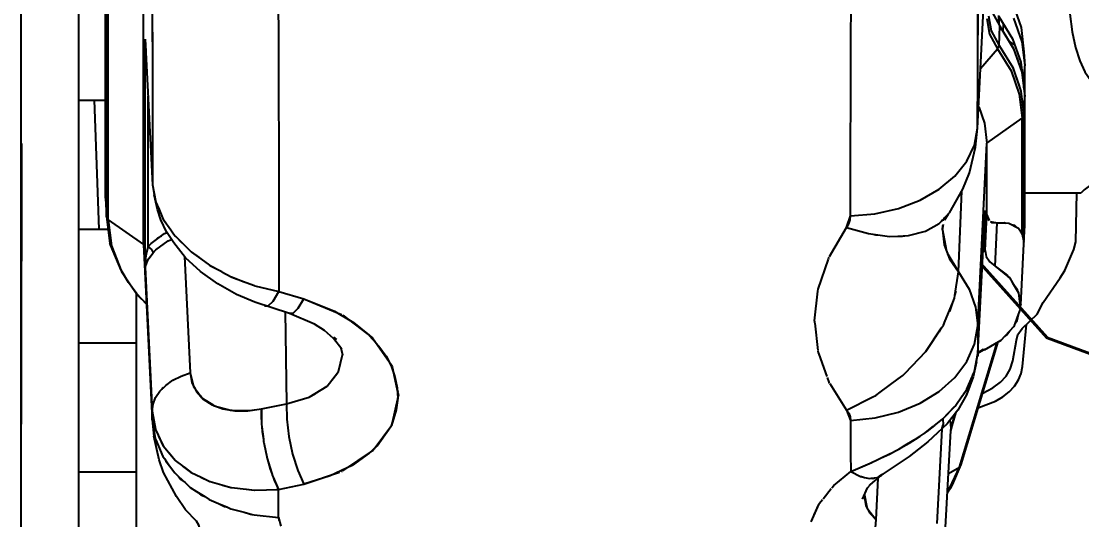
# Model space of a CAD drawing. Extents: x 33214 to 95067, y 8279 to 51908.
# Drawn here: x 42845.8 to 43029.6, y 19358.4 to 19444.8 of the extents above; entities that cross this region are included whole.
import ezdxf

# ---------------------------------------------------------------- set-up
doc = ezdxf.new("R2010")
doc.units = 0
doc.header["$LTSCALE"] = 300
doc.header["$MEASUREMENT"] = 0
doc.linetypes.add('DASHED', pattern=[0.75, 0.5, -0.25])
doc.linetypes.add('SNT-025', pattern=[0.74, 0.4, -0.17, 0, -0.17])
doc.layers.get('0').update_dxf_attribs({"linetype": 'CONTINUOUS'})
doc.layers.add('GENERATORSETT', color=1, linetype='CONTINUOUS')
doc.layers.add('Tanks', color=9, linetype='CONTINUOUS')
doc.styles.add('18', font='romans', dxfattribs={"height": 180})

# ---------------------------------------------------------------- blocks, each defined once
blk = doc.blocks.new('below 1-deck')
at = {"linetype": 'DASHED', "style": '18'}
blk.add_text('Sludge', height=135, dxfattribs=at).set_placement((10192.14, -2758.46))
blk = doc.blocks.new('GENERATOR-BORDE')
at = {"layer": 'GENERATORSETT'}
for p, q in [((-2405.61, 497.15), (-2405.61, 435.65)), ((-2395.61, 497.15), (-2395.61, 435.63)), ((-2257.63, 497.28), (-2257.36, 494.59)), ((-2245.5, 498.03), (-2244.43, 479.13)), ((-2385.61, 496.14), (-2385.61, 486.29)), ((-2385.61, 496.07), (-2385.61, 455.53)), ((-2361.01, 494.2), (-2360.57, 495.67)), ((-2361.01, 494.2), (-2360.95, 494.74)), ((-2268.66, 494.94), (-2267.25, 491.8)), ((-2246.79, 495.26), (-2245.94, 478.87)), ((-2246.79, 495.26), (-2245.94, 478.87)), ((-2369.29, 492.68), (-2366.97, 493.28)), ((-2366.97, 493.28), (-2365.55, 493.65)), ((-2366.97, 493.28), (-2365.83, 493.62)), ((-2365.83, 493.62), (-2365.55, 493.65)), ((-2365.55, 493.65), (-2365.24, 493.74)), ((-2365.24, 493.74), (-2361.01, 494.2)), ((-2361.01, 494.2), (-2360.99, 489.31)), ((-2361.01, 494.2), (-2360.99, 489.31)), ((-2268.12, 493.73), (-2267.35, 491.93)), ((-2259.15, 492.17), (-2258.46, 493.47)), ((-2258.84, 492.74), (-2257.36, 494.59)), ((-2258.46, 493.47), (-2257.36, 494.59)), ((-2257.36, 494.59), (-2257.06, 487.37)), ((-2257.36, 494.59), (-2257.06, 487.37)), ((-2405.62, 492.18), (-2405.5, 435.63)), ((-2395.61, 491.03), (-2395.61, 490.47)), ((-2373.8, 490.58), (-2373.01, 491.08)), ((-2373.01, 491.08), (-2371.42, 491.77)), ((-2371.42, 491.77), (-2369.87, 492.43)), ((-2371.42, 491.77), (-2370.39, 492.28)), ((-2370.39, 492.28), (-2369.87, 492.43)), ((-2369.87, 492.43), (-2369.29, 492.68)), ((-2267.25, 491.79), (-2267.19, 491.68)), ((-2267.19, 491.68), (-2266.71, 491.08)), ((-2266.6, 490.94), (-2265.17, 489.16)), ((-2259.76, 491.02), (-2258.88, 489.07)), ((-2259.43, 490.72), (-2259.15, 492.17)), ((-2259.38, 490.33), (-2259.02, 492.42)), ((-2376.29, 488.98), (-2375.22, 489.67)), ((-2375.22, 489.67), (-2373.8, 490.58)), ((-2375.22, 489.66), (-2374.48, 490.24)), ((-2374.48, 490.24), (-2373.79, 490.58)), ((-2369.16, 488.99), (-2366.61, 489.28)), ((-2366.61, 489.28), (-2365.22, 489.44)), ((-2366.55, 489.29), (-2365.19, 489.44)), ((-2365.22, 489.44), (-2365.19, 489.44)), ((-2365.19, 489.44), (-2365.16, 489.44)), ((-2365.16, 489.44), (-2360.99, 489.31)), ((-2361.92, 487.22), (-2360.99, 489.31)), ((-2361.75, 487.7), (-2360.99, 489.31)), ((-2361.41, 489.32), (-2360.99, 489.31)), ((-2360.99, 489.31), (-2356.61, 488.4)), ((-2360.99, 489.31), (-2356.61, 488.4)), ((-2259.43, 490.72), (-2259.35, 490.11)), ((-2245.04, 489.92), (-2242.92, 485.44)), ((-2245, 489.84), (-2244.83, 489.64)), ((-2244.87, 489.56), (-2244.41, 488.91)), ((-2244.85, 489.52), (-2244.6, 489.17)), ((-2244.83, 489.64), (-2244.63, 489.22)), ((-2244.6, 489.17), (-2244.39, 488.87)), ((-2244.6, 489.17), (-2243.71, 487.28)), ((-2378.35, 487.06), (-2377.17, 488.15)), ((-2378.35, 487.06), (-2377.91, 487.58)), ((-2377.91, 487.58), (-2377.17, 488.15)), ((-2377.17, 488.15), (-2376.29, 488.98)), ((-2374.49, 487.19), (-2373, 487.92)), ((-2374.31, 487.28), (-2372.93, 487.93)), ((-2373.83, 487.51), (-2373.81, 487.52)), ((-2373.83, 487.51), (-2373.81, 487.52)), ((-2373, 487.92), (-2372.93, 487.94)), ((-2372.93, 487.94), (-2372.86, 487.97)), ((-2372.86, 487.97), (-2370.83, 488.53)), ((-2370.84, 488.53), (-2369.27, 488.97)), ((-2370.71, 488.56), (-2369.21, 488.98)), ((-2369.27, 488.97), (-2369.21, 488.98)), ((-2369.21, 488.98), (-2369.16, 488.99)), ((-2361.92, 487.22), (-2361.75, 487.7)), ((-2357.66, 486.07), (-2356.61, 488.4)), ((-2357.66, 486.07), (-2356.61, 488.4)), ((-2356.61, 488.4), (-2350.45, 486.34)), ((-2265.09, 489.07), (-2264.74, 488.63)), ((-2264.74, 488.63), (-2261.8, 486.2)), ((-2259.38, 487.23), (-2258.55, 487.42)), ((-2258.88, 489.07), (-2258.38, 488.46)), ((-2258.55, 487.42), (-2258.24, 487.39)), ((-2258.53, 488.58), (-2258.38, 488.46)), ((-2258.38, 488.46), (-2256.53, 486.93)), ((-2258.24, 487.39), (-2257.98, 487.42)), ((-2258.24, 487.39), (-2257.69, 487.33)), ((-2257.98, 487.42), (-2257.69, 487.33)), ((-2257.69, 487.33), (-2257.2, 487.27)), ((-2257.2, 487.27), (-2256.82, 487.03)), ((-2244.41, 488.91), (-2244.14, 488.51)), ((-2244.41, 488.91), (-2242.92, 485.44)), ((-2244.14, 488.51), (-2242.63, 485)), ((-2395.61, 486.31), (-2395.61, 486.29)), ((-2395.61, 486.29), (-2385.61, 486.29)), ((-2379.87, 485.23), (-2379, 486.45)), ((-2379, 486.45), (-2378.35, 487.06)), ((-2377.62, 485.27), (-2376.28, 486.31)), ((-2377.42, 485.42), (-2376.21, 486.34)), ((-2376.28, 486.31), (-2376.2, 486.35)), ((-2376.21, 486.35), (-2376.14, 486.4)), ((-2376.14, 486.4), (-2374.43, 487.22)), ((-2362.8, 484.53), (-2362.16, 486.56)), ((-2362.8, 484.53), (-2362.44, 485.8)), ((-2362.44, 485.8), (-2362.16, 486.56)), ((-2362.16, 486.56), (-2362.03, 486.97)), ((-2362.03, 486.97), (-2361.92, 487.22)), ((-2358.56, 483.21), (-2357.66, 486.07)), ((-2358.56, 483.21), (-2357.66, 486.07)), ((-2350.08, 486.21), (-2349.96, 486.17)), ((-2349.96, 486.17), (-2349.94, 486.16)), ((-2349.87, 486.11), (-2344.71, 482.65)), ((-2261.81, 483.12), (-2261.8, 486.2)), ((-2261.8, 486.2), (-2260.11, 487.06)), ((-2261.8, 486.2), (-2258.16, 484.64)), ((-2261.8, 486.2), (-2258.42, 484.77)), ((-2260.11, 487.06), (-2259.94, 487.1)), ((-2259.94, 487.1), (-2259.39, 487.23)), ((-2259.94, 487.1), (-2259.79, 487.17)), ((-2259.79, 487.17), (-2259.38, 487.23)), ((-2259.71, 487.18), (-2259.71, 487.15)), ((-2256.82, 487.03), (-2256.53, 486.93)), ((-2256.82, 487.03), (-2256.39, 486.76)), ((-2256.53, 486.93), (-2256.39, 486.76)), ((-2256.39, 486.76), (-2256.15, 486.61)), ((-2244.85, 486.54), (-2242.92, 485.44)), ((-2244.85, 486.54), (-2242.92, 485.44)), ((-2242.92, 485.44), (-2236.43, 463.87)), ((-2242.92, 485.44), (-2242.63, 485)), ((-2242.92, 485.44), (-2236.43, 463.87)), ((-2242.92, 485.44), (-2242.63, 485)), ((-2381.8, 481.82), (-2381.04, 483.59)), ((-2381.04, 483.59), (-2380.72, 484.04)), ((-2380.72, 484.04), (-2379.87, 485.23)), ((-2380.72, 484.04), (-2380.53, 484.44)), ((-2380.53, 484.44), (-2379.87, 485.23)), ((-2380.13, 482.81), (-2378.99, 484.22)), ((-2379.97, 483.01), (-2378.94, 484.25)), ((-2378.99, 484.22), (-2378.93, 484.26)), ((-2378.93, 484.26), (-2378.89, 484.32)), ((-2378.89, 484.32), (-2377.57, 485.31)), ((-2363.54, 481.21), (-2362.97, 483.94)), ((-2363.5, 481.47), (-2363.04, 483.68)), ((-2363.04, 483.68), (-2362.97, 483.94)), ((-2362.97, 483.94), (-2362.93, 484.12)), ((-2362.93, 484.12), (-2362.8, 484.53)), ((-2259.49, 485.22), (-2259.47, 485.2)), ((-2259.17, 485.08), (-2259.17, 485.07)), ((-2258.42, 484.77), (-2257.94, 484.54)), ((-2257.95, 484.55), (-2257.55, 484.38)), ((-2257.55, 484.38), (-2256.64, 483.93)), ((-2256.65, 483.93), (-2254.98, 483.14)), ((-2256.41, 483.81), (-2254.33, 482.78)), ((-2242.63, 485), (-2236.25, 463.76)), ((-2242.63, 485), (-2236.25, 463.76)), ((-2382.26, 480.73), (-2381.8, 481.82)), ((-2382.22, 480.95), (-2381.8, 481.82)), ((-2381.04, 481.7), (-2381, 481.74)), ((-2381, 481.74), (-2380.98, 481.79)), ((-2380.98, 481.79), (-2380.09, 482.86)), ((-2359.22, 480.13), (-2358.56, 483.21)), ((-2359.22, 480.13), (-2358.56, 483.21)), ((-2345.29, 483.04), (-2343.88, 481.79)), ((-2344.71, 482.65), (-2344.45, 482.31)), ((-2344.44, 482.28), (-2341.43, 478.25)), ((-2344.06, 481.78), (-2343.87, 481.78)), ((-2344.06, 481.78), (-2343.87, 481.78)), ((-2343.88, 481.79), (-2341.5, 478.44)), ((-2261.83, 477.36), (-2261.81, 482.46)), ((-2261.82, 482.45), (-2261.81, 483.12)), ((-2254.98, 483.14), (-2254.14, 482.68)), ((-2254.16, 482.7), (-2253.48, 482.36)), ((-2253.48, 482.36), (-2252.73, 481.91)), ((-2252.73, 481.91), (-2251.65, 481.31)), ((-2252.62, 481.84), (-2250.78, 480.74)), ((-2382.91, 477.26), (-2382.36, 480.49)), ((-2382.91, 477.26), (-2382.62, 480.1)), ((-2382.36, 480.49), (-2382.26, 480.73)), ((-2382.34, 478.91), (-2381.85, 479.94)), ((-2382.26, 480.73), (-2382.22, 480.95)), ((-2381.87, 479.89), (-2381.04, 481.7)), ((-2381.79, 480.07), (-2381.01, 481.74)), ((-2363.88, 478.45), (-2363.63, 480.6)), ((-2363.82, 479.28), (-2363.63, 480.6)), ((-2363.63, 480.6), (-2363.58, 481.03)), ((-2363.58, 481.03), (-2363.54, 481.21)), ((-2363.54, 481.21), (-2363.5, 481.47)), ((-2359.58, 477.12), (-2359.22, 480.13)), ((-2359.58, 477.12), (-2359.22, 480.13)), ((-2252.21, 481.62), (-2252.13, 481.55)), ((-2252.05, 481.53), (-2251.95, 481.44)), ((-2251.65, 481.31), (-2250.55, 480.59)), ((-2250.57, 480.61), (-2249.73, 480.11)), ((-2249.73, 480.11), (-2249.23, 479.73)), ((-2382.9, 475.77), (-2382.35, 478.87)), ((-2382.9, 475.77), (-2382.36, 478.85)), ((-2382.36, 478.85), (-2382.35, 478.87)), ((-2382.35, 478.88), (-2382.34, 478.91)), ((-2363.93, 478.01), (-2363.88, 478.45)), ((-2363.88, 478.45), (-2363.82, 479.28)), ((-2341.5, 478.44), (-2341.43, 478.25)), ((-2341.43, 478.25), (-2341.35, 478.14)), ((-2341.35, 478.14), (-2341.27, 477.78)), ((-2249.24, 479.73), (-2248.56, 479.28)), ((-2249.14, 479.66), (-2247.42, 478.36)), ((-2248.7, 479.33), (-2248.66, 479.35)), ((-2248.7, 479.33), (-2248.66, 479.35)), ((-2248.56, 479.28), (-2247.24, 478.22)), ((-2247.26, 478.24), (-2246.44, 477.62)), ((-2245.99, 478.93), (-2245.76, 478.14)), ((-2245.99, 478.93), (-2245.76, 478.14)), ((-2245.85, 477.09), (-2245.76, 478.14)), ((-2245.85, 477.09), (-2245.76, 478.14)), ((-2244.5, 477.69), (-2244.43, 479.13)), ((-2244.45, 477.88), (-2244.35, 478.7)), ((-2244.43, 479.13), (-2244.35, 478.7)), ((-2244.43, 479.13), (-2244.42, 479.04)), ((-2244.43, 479.13), (-2244.42, 479.04)), ((-2244.43, 479.08), (-2244.41, 479.01)), ((-2244.43, 479.06), (-2244.4, 478.95)), ((-2244.42, 479.04), (-2244.4, 478.96)), ((-2244.42, 479.04), (-2244.31, 478.49)), ((-2244.42, 479.04), (-2244.4, 478.96)), ((-2244.4, 478.96), (-2244.22, 478.29)), ((-2244.35, 478.67), (-2244.35, 478.67)), ((-2244.33, 478.72), (-2243.5, 475.95)), ((-2244.33, 478.72), (-2243.5, 475.95)), ((-2244.22, 478.29), (-2244, 477.14)), ((-2384.41, 446.89), (-2382.91, 477.26)), ((-2384.41, 446.89), (-2382.91, 477.26)), ((-2382.91, 477.26), (-2382.9, 475.77)), ((-2382.91, 477.26), (-2382.9, 475.77)), ((-2363.97, 477.21), (-2363.93, 477.73)), ((-2363.97, 477.21), (-2363.94, 475.37)), ((-2363.94, 475.37), (-2363.93, 477.73)), ((-2363.94, 477.54), (-2363.93, 477.53)), ((-2363.94, 477.53), (-2363.93, 477.53)), ((-2363.93, 477.73), (-2363.93, 478.01)), ((-2359.6, 474.48), (-2359.58, 477.12)), ((-2359.6, 474.48), (-2359.58, 477.12)), ((-2341.26, 477.75), (-2340.33, 473.63)), ((-2262.5, 475.56), (-2261.83, 477.36)), ((-2262.13, 476.13), (-2261.9, 476.73)), ((-2261.9, 476.73), (-2261.83, 477.36)), ((-2261.83, 477.36), (-2257.57, 476.93)), ((-2261.83, 477.36), (-2257.57, 476.93)), ((-2257.57, 476.93), (-2253.5, 475.93)), ((-2257.57, 476.93), (-2253.5, 475.93)), ((-2246.44, 477.62), (-2245.85, 477.09)), ((-2245.85, 477.09), (-2243.77, 474.94)), ((-2245.85, 477.09), (-2243.79, 474.97)), ((-2244.61, 477.42), (-2244.5, 477.69)), ((-2244.5, 477.74), (-2244.45, 477.88)), ((-2244, 477.14), (-2243.96, 476.62)), ((-2384.11, 450.77), (-2382.9, 475.77)), ((-2384.11, 450.77), (-2382.9, 475.77)), ((-2382.9, 475.77), (-2382.75, 474.57)), ((-2382.75, 474.57), (-2382.3, 473.39)), ((-2374.21, 473.48), (-2372.27, 474.73)), ((-2374.06, 473.65), (-2372.5, 474.64)), ((-2372.5, 474.64), (-2370.65, 475.33)), ((-2372.27, 474.73), (-2372.15, 474.81)), ((-2372.15, 474.81), (-2371.77, 474.92)), ((-2371.77, 474.92), (-2369.7, 475.49)), ((-2370.65, 475.33), (-2368.55, 475.68)), ((-2369.7, 475.49), (-2369.31, 475.59)), ((-2369.31, 475.59), (-2369.02, 475.6)), ((-2369.02, 475.6), (-2366.13, 475.67)), ((-2368.55, 475.68), (-2366.29, 475.69)), ((-2366.29, 475.69), (-2363.94, 475.37)), ((-2366.13, 475.67), (-2366.02, 475.67)), ((-2366.02, 475.67), (-2363.94, 475.37)), ((-2363.94, 475.37), (-2359.6, 474.48)), ((-2363.94, 475.37), (-2359.6, 474.48)), ((-2359.86, 458.5), (-2359.6, 474.48)), ((-2359.86, 458.5), (-2359.6, 474.48)), ((-2359.6, 474.48), (-2359.59, 474.48)), ((-2359.6, 474.48), (-2355.67, 473.32)), ((-2340.83, 475.83), (-2340.62, 475.83)), ((-2340.83, 475.83), (-2340.62, 475.83)), ((-2265.44, 470.95), (-2262.5, 475.56)), ((-2263.23, 474.42), (-2263.22, 474.42)), ((-2262.5, 475.56), (-2262.13, 476.13)), ((-2262.5, 475.56), (-2257.96, 473.28)), ((-2253.5, 475.93), (-2249.75, 474.39)), ((-2253.5, 475.93), (-2249.75, 474.39)), ((-2249.75, 474.39), (-2246.45, 472.36)), ((-2249.75, 474.39), (-2246.45, 472.36)), ((-2243.79, 474.97), (-2243.76, 474.93)), ((-2243.76, 474.93), (-2243.71, 474.88)), ((-2243.71, 474.88), (-2242.48, 473.12)), ((-2382.48, 473.86), (-2382.44, 473.68)), ((-2382.44, 473.68), (-2382.37, 473.59)), ((-2382.3, 473.39), (-2381.56, 472.29)), ((-2375.56, 471.74), (-2374.55, 473.11)), ((-2375.24, 472.36), (-2374.06, 473.65)), ((-2375.07, 472.4), (-2375.03, 472.59)), ((-2374.96, 472.55), (-2374.92, 472.71)), ((-2374.55, 473.11), (-2374.34, 473.39)), ((-2374.34, 473.39), (-2374.21, 473.48)), ((-2355.67, 473.32), (-2354.61, 472.67)), ((-2355.67, 473.32), (-2352.57, 471.41)), ((-2341.29, 468.09), (-2340.29, 472.65)), ((-2340.31, 473.58), (-2340.2, 473.06)), ((-2340.28, 472.68), (-2340.2, 473.06)), ((-2259.16, 473.97), (-2259.15, 473.88)), ((-2257.96, 473.28), (-2257.45, 473.03)), ((-2257.45, 473.03), (-2256.67, 472.45)), ((-2242.54, 473.2), (-2241.68, 471.99)), ((-2242.3, 472.86), (-2241.67, 471.96)), ((-2381.56, 472.29), (-2380.56, 471.28)), ((-2381.2, 471.93), (-2381.09, 471.77)), ((-2381.09, 471.77), (-2380.92, 471.64)), ((-2380.56, 471.28), (-2379.33, 470.4)), ((-2376.33, 469.13), (-2375.82, 471.21)), ((-2376.33, 469.13), (-2376.01, 470.84)), ((-2376.01, 470.84), (-2375.24, 472.36)), ((-2375.82, 471.21), (-2375.76, 471.46)), ((-2375.76, 471.46), (-2375.56, 471.74)), ((-2352.58, 471.41), (-2350.73, 469.07)), ((-2352.57, 471.41), (-2350.59, 468.89)), ((-2340.33, 472.45), (-2340.27, 472.18)), ((-2265.87, 469.93), (-2265.57, 470.74)), ((-2265.57, 470.74), (-2265.47, 470.9)), ((-2256.67, 472.45), (-2253.56, 470.16)), ((-2246.45, 472.36), (-2243.72, 469.91)), ((-2246.45, 472.36), (-2243.72, 469.91)), ((-2241.68, 471.99), (-2241.67, 471.95)), ((-2241.67, 471.96), (-2241.64, 471.92)), ((-2241.64, 471.92), (-2240.73, 469.81)), ((-2379.33, 470.4), (-2377.9, 469.67)), ((-2379.09, 470.28), (-2378.99, 470.2)), ((-2378.99, 470.2), (-2378.76, 470.11)), ((-2377.9, 469.67), (-2376.33, 469.13)), ((-2377.3, 448.94), (-2376.33, 469.13)), ((-2377.3, 448.94), (-2376.33, 469.13)), ((-2350.59, 468.89), (-2350.25, 467.45)), ((-2350.59, 468.89), (-2349.9, 466)), ((-2267.33, 465.88), (-2265.94, 469.74)), ((-2253.56, 470.16), (-2252.78, 469.58)), ((-2252.78, 469.58), (-2252.38, 469.16)), ((-2252.38, 469.16), (-2248.79, 465.44)), ((-2243.72, 469.91), (-2241.65, 467.13)), ((-2243.72, 469.91), (-2241.65, 467.13)), ((-2240.77, 469.9), (-2240.32, 468.87)), ((-2240.66, 469.65), (-2240.32, 468.86)), ((-2240.32, 468.87), (-2240.32, 468.85)), ((-2344.29, 463.62), (-2341.36, 467.84)), ((-2341.36, 467.84), (-2341.34, 467.87)), ((-2341.34, 467.87), (-2341.3, 468.06)), ((-2250.69, 467.5), (-2250.69, 467.41)), ((-2241.65, 467.13), (-2240.32, 464.12)), ((-2241.65, 467.13), (-2240.32, 464.12)), ((-2240.32, 468.86), (-2240.31, 468.84)), ((-2240.31, 468.84), (-2239.76, 465.74)), ((-2239.97, 467.19), (-2239.76, 465.74)), ((-2232.03, 468.04), (-2231.35, 460.74)), ((-2350.17, 464.8), (-2349.9, 466)), ((-2268.04, 460.52), (-2267.49, 465.24)), ((-2267.48, 465.28), (-2267.45, 465.56)), ((-2267.45, 465.56), (-2267.34, 465.86)), ((-2267.11, 466.83), (-2267, 466.8)), ((-2267.1, 466.85), (-2266.99, 466.82)), ((-2248.79, 465.44), (-2246.04, 461.32)), ((-2239.83, 466.21), (-2239.68, 466.15)), ((-2239.77, 460.98), (-2239.76, 465.74)), ((-2239.77, 460.98), (-2239.76, 465.74)), ((-2239.76, 465.74), (-2238.51, 440.99)), ((-2239.76, 465.74), (-2238.51, 440.99)), ((-2239.68, 466.15), (-2239.68, 464.2)), ((-2239.68, 465.63), (-2239.61, 465.56)), ((-2239.68, 465.63), (-2239.61, 465.56)), ((-2239.68, 465.57), (-2238.77, 464.99)), ((-2239.68, 465.5), (-2238.77, 464.99)), ((-2239.61, 465.56), (-2238.69, 465.04)), ((-2239.61, 465.56), (-2238.69, 465.04)), ((-2395.61, 463.92), (-2385.61, 463.92)), ((-2385.61, 463.92), (-2385.61, 455.41)), ((-2344.68, 463.05), (-2344.3, 463.61)), ((-2240.32, 464.12), (-2239.77, 460.98)), ((-2240.32, 464.12), (-2239.77, 460.98)), ((-2238.77, 464.99), (-2238.6, 465.1)), ((-2238.6, 465.1), (-2235.71, 463.45)), ((-2237.56, 464.51), (-2237.48, 464.47)), ((-2237.48, 464.47), (-2237.41, 464.42)), ((-2235.71, 463.45), (-2233.53, 461.08)), ((-2351.46, 462.95), (-2350.97, 463.32)), ((-2349.86, 459.12), (-2344.68, 463.05)), ((-2267.82, 462.89), (-2267.76, 462.89)), ((-2267.82, 462.89), (-2267.76, 462.89)), ((-2246.99, 462.88), (-2246.98, 462.74)), ((-2246.4, 462.03), (-2246.04, 461.32)), ((-2235.1, 462.79), (-2234.72, 462.52)), ((-2234.72, 462.52), (-2234.23, 461.85)), ((-2268.09, 460.13), (-2268.05, 460.47)), ((-2268.09, 460.13), (-2268.08, 460.09)), ((-2268.08, 460.09), (-2267.5, 454.95)), ((-2246.04, 461.32), (-2245.73, 460.86)), ((-2245.73, 460.86), (-2245.41, 460.07)), ((-2245.41, 460.07), (-2244.12, 456.94)), ((-2240.15, 457.73), (-2239.77, 460.98)), ((-2240.15, 457.73), (-2239.77, 460.98)), ((-2239.77, 460.98), (-2238.21, 429.28)), ((-2239.77, 460.98), (-2238.21, 429.28)), ((-2233.53, 461.08), (-2233.39, 460.88)), ((-2233.39, 460.88), (-2233.24, 460.47)), ((-2233.24, 460.47), (-2232.71, 459.01)), ((-2233.24, 460.47), (-2232.94, 460.06)), ((-2232.94, 460.06), (-2232.71, 459.01)), ((-2359.12, 458.71), (-2358.46, 458.76)), ((-2359.12, 458.71), (-2358.46, 458.76)), ((-2358.46, 458.76), (-2357.59, 457.92)), ((-2358.46, 458.76), (-2357.59, 457.92)), ((-2357.59, 457.92), (-2356.6, 456.29)), ((-2357.59, 457.92), (-2356.6, 456.29)), ((-2356.6, 456.29), (-2350.06, 459.01)), ((-2244.62, 458.5), (-2244.12, 456.94)), ((-2232.71, 459.01), (-2232.38, 458.1)), ((-2232.42, 457.73), (-2232.38, 458.1)), ((-2385.44, 455.66), (-2383.9, 457.16)), ((-2385.44, 455.66), (-2383.9, 457.16)), ((-2363.44, 457.47), (-2362.79, 457.51)), ((-2363.44, 457.47), (-2362.79, 457.51)), ((-2362.79, 457.51), (-2361.93, 456.67)), ((-2362.79, 457.51), (-2361.93, 456.67)), ((-2361.93, 456.67), (-2360.93, 455.03)), ((-2361.93, 456.67), (-2360.93, 455.03)), ((-2360.93, 455.03), (-2356.6, 456.29)), ((-2360.93, 455.03), (-2356.6, 456.29)), ((-2244.12, 456.94), (-2243.8, 456.15)), ((-2243.8, 456.15), (-2243.73, 455.69)), ((-2241.28, 454.58), (-2240.15, 457.73)), ((-2241.28, 454.58), (-2240.15, 457.73)), ((-2232.69, 455.24), (-2232.58, 456.21)), ((-2232.58, 456.21), (-2232.42, 457.73)), ((-2232.58, 456.21), (-2232.33, 457.33)), ((-2232.42, 457.73), (-2232.33, 457.33)), ((-2232.33, 457.33), (-2231.8, 446.75)), ((-2388.24, 451.53), (-2385.44, 455.66)), ((-2388.24, 451.53), (-2385.44, 455.66)), ((-2365.12, 454), (-2360.93, 455.03)), ((-2365.09, 454.02), (-2360.93, 455.03)), ((-2360.93, 451.33), (-2360.93, 455.03)), ((-2267.49, 454.95), (-2267.46, 454.62)), ((-2267.46, 454.62), (-2265.67, 449.41)), ((-2243.73, 455.69), (-2243.13, 451.59)), ((-2243.73, 455.69), (-2243.51, 454.98)), ((-2243.13, 451.59), (-2241.28, 454.58)), ((-2243.13, 451.59), (-2241.28, 454.58)), ((-2233.73, 453.51), (-2232.87, 454.94)), ((-2233.73, 453.51), (-2232.94, 454.61)), ((-2232.94, 454.61), (-2232.87, 454.94)), ((-2232.87, 454.94), (-2232.69, 455.24)), ((-2370.84, 451.58), (-2369.21, 452.45)), ((-2369.21, 452.45), (-2369.14, 452.47)), ((-2369.15, 452.47), (-2369.09, 452.5)), ((-2369.13, 452.48), (-2366.96, 453.31)), ((-2369.09, 452.5), (-2366.59, 453.45)), ((-2366.63, 453.43), (-2365.16, 453.99)), ((-2365.16, 453.99), (-2365.12, 454)), ((-2365.12, 454), (-2365.09, 454.02)), ((-2236.74, 450.6), (-2234.53, 452.4)), ((-2234.7, 452.16), (-2234.53, 452.4)), ((-2234.53, 452.4), (-2234.28, 452.6)), ((-2234.28, 452.6), (-2233.73, 453.51)), ((-2389.95, 447.12), (-2388.24, 451.53)), ((-2389.95, 447.12), (-2388.24, 451.53)), ((-2384.11, 450.77), (-2384.05, 449.63)), ((-2384.11, 450.77), (-2384.11, 411.29)), ((-2384.11, 450.77), (-2383.94, 450.06)), ((-2384.11, 450.77), (-2383.61, 449.44)), ((-2384.11, 450.77), (-2384.11, 411.29)), ((-2372.94, 450.45), (-2372.86, 450.49)), ((-2372.86, 450.49), (-2372.79, 450.54)), ((-2372.85, 450.5), (-2371.18, 451.39)), ((-2372.79, 450.54), (-2370.84, 451.57)), ((-2360.93, 450.05), (-2360.93, 451.33)), ((-2244.97, 448.54), (-2243.13, 451.59)), ((-2244.65, 449.37), (-2243.13, 451.59)), ((-2243.13, 451.59), (-2242.52, 437.53)), ((-2243.13, 451.59), (-2242.52, 437.53)), ((-2237.7, 449.84), (-2236.74, 450.6)), ((-2237.7, 449.84), (-2236.74, 450.6)), ((-2236.74, 450.6), (-2234.7, 452.16)), ((-2236.74, 450.6), (-2236.42, 443.1)), ((-2236.74, 450.6), (-2236.42, 443.1)), ((-2236, 451.17), (-2235.97, 451.23)), ((-2384.05, 449.63), (-2383.88, 448.48)), ((-2383.98, 450.23), (-2383.96, 450.38)), ((-2383.98, 450.23), (-2383.96, 450.38)), ((-2383.94, 450.06), (-2383.64, 449.53)), ((-2383.61, 449.44), (-2383.55, 449.36)), ((-2383.55, 449.36), (-2383.5, 449.28)), ((-2383.53, 449.33), (-2382.74, 448.3)), ((-2383.5, 449.28), (-2382.74, 448.3)), ((-2376.13, 448.13), (-2374.75, 449.13)), ((-2376.08, 448.18), (-2374.47, 449.33)), ((-2374.49, 449.32), (-2372.94, 450.45)), ((-2360.94, 446.24), (-2360.93, 450.06)), ((-2265.81, 449.72), (-2265.78, 449.72)), ((-2265.64, 449.32), (-2265.58, 449.15)), ((-2265.58, 449.15), (-2265.52, 449.04)), ((-2265.48, 448.97), (-2262.51, 443.89)), ((-2245.59, 446.92), (-2244.65, 449.37)), ((-2238.51, 447.91), (-2238.3, 448.92)), ((-2238.51, 447.91), (-2238.3, 448.92)), ((-2238.3, 448.92), (-2237.7, 449.84)), ((-2238.3, 448.92), (-2237.7, 449.84)), ((-2238.28, 448.95), (-2238.28, 448.95)), ((-2238.08, 449.26), (-2238.07, 449.26)), ((-2390.53, 442.56), (-2389.95, 447.12)), ((-2390.53, 442.56), (-2389.95, 447.12)), ((-2390.53, 442.56), (-2384.41, 446.89)), ((-2390.53, 442.56), (-2384.41, 446.89)), ((-2384.41, 446.89), (-2384.41, 357.48)), ((-2384.41, 446.89), (-2384.41, 357.48)), ((-2383.88, 448.48), (-2383.61, 447.27)), ((-2383.61, 447.27), (-2383.01, 447.71)), ((-2383.61, 447.27), (-2383.01, 447.71)), ((-2383.61, 447.27), (-2383.07, 446.67)), ((-2383.61, 447.27), (-2383.61, 421.16)), ((-2383.61, 447.27), (-2383.61, 421.16)), ((-2383.01, 447.71), (-2382.74, 448.3)), ((-2383.01, 447.71), (-2382.74, 448.3)), ((-2382.74, 448.3), (-2382.25, 447.76)), ((-2382.74, 448.3), (-2382.25, 447.76)), ((-2382.25, 447.76), (-2380.15, 446.2)), ((-2382.25, 447.76), (-2380.15, 446.2)), ((-2377.6, 446.69), (-2376.21, 448.07)), ((-2376.21, 448.07), (-2376.14, 448.12)), ((-2376.14, 448.12), (-2376.08, 448.18)), ((-2245.9, 444.31), (-2245.27, 447.74)), ((-2245.9, 444.31), (-2245.59, 446.92)), ((-2245.51, 447.14), (-2245.39, 447.12)), ((-2245.4, 447.42), (-2245.34, 447.41)), ((-2245.4, 447.42), (-2245.33, 447.42)), ((-2245.4, 447.42), (-2245.33, 447.41)), ((-2244.96, 448.57), (-2244.96, 448.56)), ((-2244.96, 448.57), (-2244.96, 448.56)), ((-2238.87, 448.16), (-2238.51, 447.91)), ((-2238.87, 448.16), (-2238.51, 447.91)), ((-2238.51, 447.91), (-2238.21, 441.72)), ((-2238.51, 447.91), (-2238.21, 441.72)), ((-2238.51, 447.91), (-2238.51, 440.99)), ((-2238.51, 447.91), (-2238.51, 440.99)), ((-2395.61, 445.43), (-2395.61, 444.21)), ((-2390.82, 442.09), (-2390.24, 446.68)), ((-2390.82, 442.09), (-2390.24, 446.68)), ((-2383.07, 446.67), (-2380.76, 444.96)), ((-2382.57, 446.3), (-2381.9, 445.68)), ((-2381.9, 445.68), (-2381.27, 445.35)), ((-2381.48, 445.46), (-2381.48, 445.5)), ((-2380.76, 444.96), (-2380.31, 444.79)), ((-2380.15, 446.2), (-2379.55, 445.97)), ((-2380.15, 446.2), (-2379.55, 445.97)), ((-2380.08, 443.75), (-2378.92, 445.39)), ((-2378.92, 445.39), (-2378.86, 445.44)), ((-2378.86, 445.44), (-2377.74, 446.56)), ((-2378.86, 445.44), (-2378.82, 445.49)), ((-2378.82, 445.49), (-2377.58, 446.71)), ((-2360.95, 441.28), (-2360.94, 446.24)), ((-2360.94, 445.84), (-2360.94, 446.76)), ((-2262.51, 443.89), (-2258.72, 444.98)), ((-2258.72, 444.98), (-2256.7, 445.25)), ((-2257.99, 445.07), (-2257.48, 445.21)), ((-2257.48, 445.21), (-2256.7, 445.25)), ((-2256.7, 445.25), (-2255.09, 445.46)), ((-2255.09, 445.46), (-2253.61, 445.4)), ((-2253.61, 445.4), (-2252.83, 445.44)), ((-2253.61, 445.4), (-2251.76, 445.32)), ((-2253.6, 445.4), (-2253.6, 445.4)), ((-2252.83, 445.44), (-2252.43, 445.35)), ((-2251.76, 445.32), (-2248.85, 444.57)), ((-2245.79, 445.26), (-2245.73, 445.25)), ((-2232.47, 444.36), (-2232.09, 445.05)), ((-2232.09, 445.05), (-2231.79, 446.44)), ((-2232.09, 445.05), (-2231.79, 446.44)), ((-2232.09, 445.05), (-2232.09, 424.95)), ((-2232.09, 445.05), (-2232.09, 424.95)), ((-2231.8, 446.75), (-2231.79, 446.44)), ((-2231.8, 446.75), (-2231.79, 446.44)), ((-2231.8, 446.75), (-2231.64, 443.42)), ((-2231.8, 446.73), (-2231.79, 446.68)), ((-2231.79, 446.68), (-2231.63, 443.53)), ((-2231.79, 446.68), (-2231.63, 443.42)), ((-2231.79, 446.44), (-2231.79, 424.47)), ((-2231.79, 446.44), (-2231.79, 446.44)), ((-2231.79, 446.44), (-2231.63, 443.16)), ((-2231.79, 446.44), (-2231.79, 424.47)), ((-2231.79, 446.44), (-2231.63, 443.16)), ((-2395.61, 444.21), (-2390.55, 444.21)), ((-2392.94, 421.85), (-2392.16, 444.21)), ((-2380.94, 442.54), (-2380.12, 443.69)), ((-2380.92, 442.58), (-2380.07, 443.77)), ((-2262.51, 443.89), (-2261.84, 441.92)), ((-2262.51, 443.89), (-2262.14, 443.26)), ((-2262.14, 443.26), (-2261.92, 442.6)), ((-2248.85, 444.57), (-2246.46, 443.23)), ((-2246.46, 443.23), (-2244.67, 441.35)), ((-2245.9, 444.31), (-2245.73, 443.32)), ((-2245.9, 444.31), (-2245.9, 444.31)), ((-2245.9, 444.3), (-2245.82, 443.56)), ((-2236.42, 443.1), (-2234.36, 443.16)), ((-2235.21, 443.05), (-2234.83, 443.15)), ((-2234.36, 443.16), (-2232.71, 444.04)), ((-2233.96, 443.37), (-2233.38, 443.53)), ((-2233.48, 443.64), (-2233.44, 443.51)), ((-2233.48, 443.64), (-2233.44, 443.51)), ((-2233.38, 443.53), (-2233.13, 443.82)), ((-2232.71, 444.04), (-2232.47, 444.36)), ((-2231.66, 443.71), (-2231.64, 443.58)), ((-2231.66, 443.71), (-2231.64, 443.58)), ((-2231.66, 443.62), (-2231.64, 443.56)), ((-2231.64, 443.42), (-2231.63, 443.16)), ((-2231.63, 443.53), (-2231.63, 443.42)), ((-2231.63, 443.16), (-2231.63, 421.21)), ((-2231.63, 443.16), (-2231.63, 421.21)), ((-2390.98, 438.83), (-2390.82, 442.09)), ((-2390.98, 438.83), (-2390.82, 442.09)), ((-2390.82, 442.09), (-2390.53, 442.56)), ((-2390.82, 442.09), (-2390.74, 442.35)), ((-2390.82, 442.09), (-2390.82, 350.21)), ((-2390.82, 442.09), (-2390.82, 350.21)), ((-2390.74, 442.35), (-2390.53, 442.56)), ((-2390.53, 442.56), (-2390.53, 350.69)), ((-2390.53, 442.56), (-2390.53, 350.69)), ((-2381.83, 440.53), (-2380.97, 442.5)), ((-2380.97, 442.5), (-2380.94, 442.54)), ((-2380.94, 442.54), (-2380.92, 442.58)), ((-2360.95, 434.76), (-2360.94, 441.3)), ((-2261.92, 442.6), (-2261.84, 441.92)), ((-2261.88, 442.03), (-2261.85, 442.04)), ((-2261.84, 441.92), (-2257.59, 441.53)), ((-2261.84, 441.92), (-2257.59, 441.53)), ((-2261.84, 441.92), (-2261.83, 434.99)), ((-2257.59, 441.53), (-2253.51, 440.6)), ((-2257.59, 441.53), (-2253.51, 440.6)), ((-2246.1, 442.85), (-2245.79, 442.66)), ((-2245.92, 442.74), (-2245.86, 442.6)), ((-2245.92, 442.74), (-2245.87, 442.61)), ((-2245.84, 442.69), (-2245.81, 442.54)), ((-2245.82, 442.6), (-2245.82, 442.55)), ((-2245.79, 442.66), (-2245.47, 442.18)), ((-2245.49, 442.61), (-2244.86, 441.54)), ((-2238.59, 442.65), (-2238.57, 442.44)), ((-2238.57, 442.44), (-2238.51, 440.99)), ((-2238.21, 441.72), (-2237.81, 442.71)), ((-2238.21, 441.72), (-2238, 442.55)), ((-2238.21, 441.72), (-2238.21, 429.28)), ((-2238.21, 441.72), (-2238.21, 429.28)), ((-2238, 442.55), (-2237.82, 442.68)), ((-2237.61, 442.86), (-2236.42, 443.1)), ((-2237.58, 442.87), (-2237.38, 443.02)), ((-2237.38, 443.02), (-2236.42, 443.1)), ((-2236.42, 443.1), (-2235.21, 443.05)), ((-2395.61, 440.81), (-2395.61, 436.75)), ((-2382.83, 436.49), (-2382.29, 439.5)), ((-2382.29, 439.5), (-2382.28, 439.52)), ((-2382.28, 439.52), (-2381.88, 440.43)), ((-2382.28, 439.52), (-2382.27, 439.54)), ((-2382.27, 439.54), (-2381.81, 440.58)), ((-2253.51, 440.6), (-2249.76, 439.17)), ((-2253.51, 440.6), (-2249.76, 439.17)), ((-2390.98, 438.83), (-2390.98, 346.96)), ((-2390.98, 438.83), (-2390.98, 346.96)), ((-2382.83, 436.5), (-2382.53, 438.24)), ((-2249.76, 439.17), (-2246.46, 437.29)), ((-2249.76, 439.17), (-2246.46, 437.29)), ((-2231.63, 437.88), (-2221.85, 437.88)), ((-2384.11, 411.29), (-2382.83, 436.49)), ((-2384.11, 411.29), (-2382.83, 436.49)), ((-2382.87, 414.49), (-2382.83, 435.79)), ((-2382.85, 419.76), (-2382.83, 435.79)), ((-2382.83, 435.79), (-2382.83, 436.49)), ((-2246.46, 437.29), (-2243.73, 435.01)), ((-2246.46, 437.29), (-2243.73, 435.01)), ((-2405.61, 435.64), (-2405.61, 435.63)), ((-2405.61, 435.63), (-2405.61, 413)), ((-2405.5, 435.63), (-2405.49, 429.38)), ((-2395.61, 435.63), (-2395.61, 413)), ((-2360.96, 430.94), (-2360.95, 434.76)), ((-2261.83, 434.99), (-2261.82, 432.07)), ((-2243.73, 435.01), (-2241.67, 432.43)), ((-2243.73, 435.01), (-2241.67, 432.43)), ((-2241.67, 432.43), (-2240.34, 429.62)), ((-2241.67, 432.43), (-2240.34, 429.62)), ((-2360.97, 427.75), (-2360.96, 430.95)), ((-2261.82, 432.08), (-2261.81, 427.99)), ((-2261.82, 429.23), (-2261.81, 426.83)), ((-2240.34, 429.62), (-2239.79, 426.7)), ((-2240.34, 429.62), (-2239.79, 426.7)), ((-2240.17, 429.99), (-2239.79, 426.7)), ((-2240.17, 429.99), (-2239.79, 426.7)), ((-2238.61, 425.82), (-2238.21, 429.28)), ((-2238.61, 425.82), (-2238.21, 429.28)), ((-2238.21, 429.28), (-2232.09, 424.95)), ((-2238.21, 429.28), (-2232.09, 424.95)), ((-2360.98, 423.24), (-2360.97, 427.75)), ((-2360.97, 426.94), (-2360.97, 428.32)), ((-2261.81, 427.99), (-2261.8, 423.47)), ((-2239.79, 426.7), (-2239.77, 417.31)), ((-2239.79, 426.7), (-2238.21, 394.72)), ((-2239.79, 426.7), (-2238.21, 394.72)), ((-2239.79, 426.7), (-2239.78, 419.99)), ((-2239.6, 423), (-2238.61, 425.82)), ((-2239.6, 423), (-2238.61, 425.82)), ((-2232.57, 420.78), (-2232.09, 424.95)), ((-2232.57, 420.79), (-2232.09, 424.95)), ((-2232.09, 424.95), (-2231.79, 424.47)), ((-2232.09, 424.95), (-2231.79, 424.47)), ((-2361, 417.68), (-2360.98, 423.26)), ((-2261.8, 423.48), (-2261.79, 417.91)), ((-2232.28, 420.28), (-2231.79, 424.47)), ((-2232.28, 420.29), (-2231.79, 424.47)), ((-2231.79, 424.47), (-2231.63, 421.21)), ((-2231.79, 424.47), (-2231.63, 421.21)), ((-2395.61, 421.85), (-2390.98, 421.85)), ((-2232.12, 417), (-2231.63, 421.21)), ((-2231.68, 420.85), (-2231.63, 421.21)), ((-2231.63, 421.21), (-2231.63, 415.91)), ((-2231.63, 421.21), (-2231.63, 415.91)), ((-2382.9, 403.24), (-2382.85, 419.76)), ((-2239.78, 419.99), (-2239.73, 403.48)), ((-2234, 416.74), (-2232.57, 420.78)), ((-2234, 416.74), (-2232.57, 420.78)), ((-2233.72, 416.2), (-2232.28, 420.28)), ((-2233.71, 416.23), (-2232.61, 419.34)), ((-2232.57, 420.79), (-2232.57, 420.79)), ((-2232.29, 415.26), (-2231.81, 419.45)), ((-2232.28, 420.28), (-2232.28, 420.29)), ((-2231.81, 419.7), (-2231.81, 419.45)), ((-2231.81, 419.45), (-2231.63, 415.91)), ((-2231.81, 419.45), (-2231.63, 415.91)), ((-2361.02, 412.05), (-2361, 417.68)), ((-2261.79, 417.91), (-2261.76, 411.09)), ((-2382.86, 415.56), (-2382.86, 415.56)), ((-2239.77, 417.31), (-2239.69, 392.14)), ((-2239.28, 416.37), (-2236.34, 412.91)), ((-2239.28, 416.37), (-2236.34, 412.91)), ((-2236.34, 412.91), (-2234, 416.74)), ((-2236.34, 412.91), (-2234, 416.74)), ((-2236.08, 412.34), (-2233.72, 416.2)), ((-2234, 416.74), (-2234, 416.74)), ((-2233.71, 416.21), (-2233.71, 416.23)), ((-2233.57, 412.91), (-2232.12, 417)), ((-2233.18, 414.01), (-2232.13, 416.96)), ((-2232.13, 416.96), (-2232.13, 416.98)), ((-2232.12, 411.7), (-2231.63, 415.91)), ((-2232.12, 411.7), (-2231.63, 415.91)), ((-2231.76, 413.44), (-2231.63, 415.91)), ((-2231.76, 413.44), (-2231.63, 415.91)), ((-2382.87, 411.92), (-2382.87, 414.49)), ((-2233.73, 411.18), (-2232.29, 415.26)), ((-2405.61, 413), (-2405.61, 402.9)), ((-2395.61, 413), (-2395.61, 402.9)), ((-2384.11, 411.29), (-2384.05, 412.73)), ((-2384.05, 412.73), (-2384.02, 412.95)), ((-2382.88, 408.15), (-2382.87, 411.92)), ((-2361.06, 402.31), (-2361.02, 412.07)), ((-2237.72, 410.37), (-2236.34, 412.91)), ((-2237.72, 410.37), (-2236.34, 412.91)), ((-2237.43, 409.84), (-2236.08, 412.34)), ((-2237.43, 409.84), (-2236.08, 412.34)), ((-2236.34, 412.91), (-2236.08, 412.34)), ((-2236.34, 412.91), (-2236.08, 412.34)), ((-2236.08, 412.34), (-2235.94, 409.03)), ((-2236.08, 412.34), (-2235.94, 409.03)), ((-2235.94, 409.03), (-2233.57, 412.91)), ((-2235.94, 409.03), (-2233.58, 412.89)), ((-2234.37, 411.59), (-2233.33, 412.33)), ((-2234.37, 411.59), (-2233.33, 412.33)), ((-2233.58, 412.89), (-2233.57, 412.9)), ((-2232.24, 409.25), (-2231.76, 413.44)), ((-2232.24, 409.25), (-2231.76, 413.44)), ((-2261.76, 411.1), (-2261.74, 405.54)), ((-2238.19, 407.67), (-2237.72, 410.37)), ((-2238.19, 407.67), (-2237.72, 410.37)), ((-2236.09, 407.32), (-2233.73, 411.18)), ((-2233.57, 407.6), (-2232.12, 411.7)), ((-2233.57, 407.6), (-2232.12, 411.7)), ((-2237.89, 407.19), (-2237.43, 409.84)), ((-2237.89, 407.19), (-2237.43, 409.84)), ((-2237.28, 406.56), (-2235.94, 409.03)), ((-2236.17, 407.17), (-2236.09, 408.74)), ((-2236.17, 407.17), (-2236.09, 408.74)), ((-2235.34, 410.01), (-2235.33, 408.56)), ((-2235.34, 410.01), (-2235.33, 408.56)), ((-2233.68, 405.16), (-2232.24, 409.25)), ((-2233.68, 405.16), (-2232.24, 409.25))]:
    blk.add_line(p, q, dxfattribs=at)
for points in [[(-2372.58, 511.86), (-2373.45, 507.97), (-2374.19, 498.42), (-2374.45, 496.73), (-2374.8, 495.53), (-2375.24, 494.84), (-2377.12, 492.84), (-2378.69, 490.57), (-2380.92, 486.38), (-2381.7, 484.19), (-2382.62, 480.1)], [(-2345.31, 483.05), (-2348.21, 485.15), (-2352.06, 486.96), (-2356.61, 488.4)], [(-2239.97, 467.19), (-2240.54, 469.82), (-2241.72, 472.94), (-2243.25, 475.58), (-2245.09, 477.94), (-2248.4, 481.1), (-2251.66, 483.62), (-2256.15, 486.61)], [(-2345.26, 462.62), (-2343.58, 464.5), (-2342.36, 466.2), (-2341.48, 467.9), (-2340.81, 469.81), (-2340.41, 471.74), (-2340.32, 473.49), (-2340.63, 475.5), (-2341.43, 478.24)], [(-2239.61, 475.15), (-2236.68, 474.05), (-2235.42, 473.28), (-2234.32, 472.4), (-2233.42, 471.41), (-2232.73, 470.34), (-2232.26, 469.2), (-2232.03, 468.04)], [(-2238.91, 472.63), (-2237.14, 471.73), (-2235.81, 470.75), (-2234.85, 469.68), (-2234.18, 468.5), (-2233.72, 467.05), (-2233.05, 463.45), (-2232.8, 462.49), (-2232.06, 461.42), (-2229.45, 458.94), (-2228.41, 456.9), (-2225.49, 452.67), (-2224.69, 451.38), (-2223.1, 447.74), (-2222.76, 446.4), (-2222.61, 437.88)], [(-2350.03, 464.99), (-2351.49, 463.17), (-2353.02, 461.78), (-2354.75, 460.66), (-2359.09, 458.8), (-2365.08, 456.88), (-2368.27, 455.52), (-2371.49, 453.71), (-2374.55, 451.53), (-2377.11, 449.15), (-2379.15, 446.57), (-2380.39, 444.65), (-2381.38, 442.59), (-2381.98, 440.78), (-2382.53, 438.24)], [(-2356.6, 456.29), (-2351.27, 458.4), (-2348.01, 460.39), (-2345.27, 462.61)], [(-2383.9, 457.2), (-2385.54, 455.42), (-2387.03, 453.44), (-2388.3, 451.33), (-2390.15, 446.93), (-2390.24, 446.68)], [(-2237.56, 449.81), (-2237.56, 449.81)], [(-2244.67, 441.35), (-2242.38, 437.25), (-2241.23, 434.42), (-2240.17, 429.99)], [(-2231.63, 378.23), (-2226.62, 380.08), (-2225.13, 381.05), (-2224.63, 381.67), (-2224.32, 382.35), (-2224.03, 403.39), (-2223.79, 406.89), (-2223.39, 410), (-2222.82, 412.7), (-2222.1, 415.01), (-2221.22, 416.92), (-2220.17, 418.42), (-2216.72, 421.4), (-2215.11, 423.36), (-2214.15, 425.41), (-2213.83, 427.56), (-2214.06, 429.64), (-2214.74, 431.5), (-2215.89, 433.13), (-2217.49, 434.54), (-2221.31, 437.39), (-2221.85, 437.88)]]:
    blk.add_lwpolyline(points, dxfattribs=at)

msp = doc.modelspace()

# ---------------------------------------------------------------- block references
at = {"layer": 'GENERATORSETT', "linetype": 'SNT-025', "xscale": -1, "rotation": 180}
msp.add_blockref('GENERATOR-BORDE', (45251.36, 19852.98), dxfattribs=at)
at = {"layer": 'Tanks'}
msp.add_blockref('below 1-deck', (32802.55, 22141.98), dxfattribs=at)

doc.saveas('drawing.dxf')
